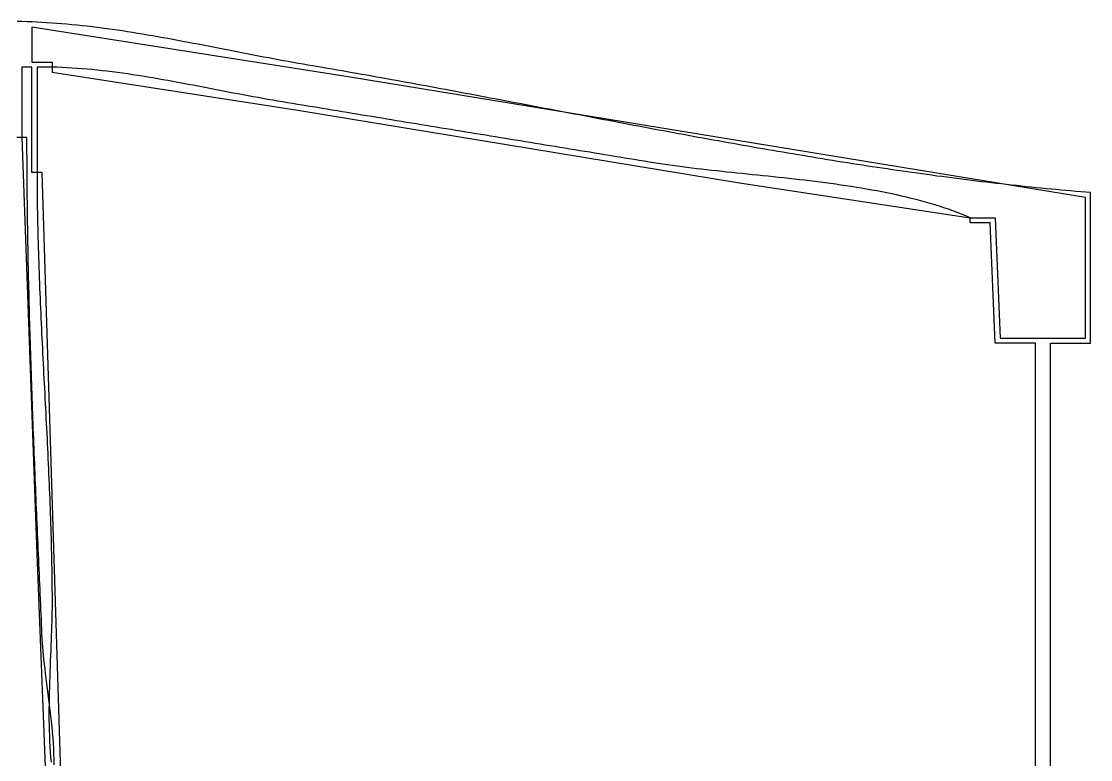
# Model space of a CAD drawing. Header units: metres. Extents: x 63 to 1153, y 57 to 743.
# Drawn here: x 729.9 to 943, y 595 to 742.1 of the extents above; entities that cross this region are included whole.
import ezdxf

# ---------------------------------------------------------------- set-up
doc = ezdxf.new("R2010")
doc.units = ezdxf.units.M

msp = doc.modelspace()

# ---------------------------------------------------------------- linework, layer by layer
for p, q in [((730.0116, 742.0845), (729.0151, 742.1227)), ((731.0079, 742.0447), (730.0116, 742.0845)), ((732.004, 742.0034), (731.0079, 742.0447)), ((733, 741.9606), (732.004, 742.0034)), ((733.9922, 741.913), (733, 741.9606)), ((734.9859, 741.8573), (733.9922, 741.913)), ((735.9807, 741.7938), (734.9859, 741.8573)), ((736.9769, 741.7228), (735.9807, 741.7938)), ((737.9741, 741.6443), (736.9769, 741.7228)), ((738.9725, 741.5586), (737.9741, 741.6443)), ((795, 731.0803), (732, 741)), ((732, 741), (732, 734)), ((739.9719, 741.466), (738.9725, 741.5586)), ((740.9723, 741.3667), (739.9719, 741.466)), ((741.9735, 741.2609), (740.9723, 741.3667)), ((742.9757, 741.1489), (741.9735, 741.2609)), ((743.9786, 741.0308), (742.9757, 741.1489)), ((744.9823, 740.9069), (743.9786, 741.0308)), ((745.9866, 740.7773), (744.9823, 740.9069)), ((746.9916, 740.6424), (745.9866, 740.7773)), ((747.9971, 740.5024), (746.9916, 740.6424)), ((749.0031, 740.3574), (747.9971, 740.5024)), ((750.0095, 740.2078), (749.0031, 740.3574)), ((751.0163, 740.0536), (750.0095, 740.2078)), ((752.0234, 739.8952), (751.0163, 740.0536)), ((753.0308, 739.7328), (752.0234, 739.8952)), ((754.0384, 739.5666), (753.0308, 739.7328)), ((755.046, 739.3968), (754.0384, 739.5666)), ((756.0538, 739.2236), (755.046, 739.3968)), ((757.0616, 739.0473), (756.0538, 739.2236)), ((758.0693, 738.8681), (757.0616, 739.0473)), ((759.0769, 738.6862), (758.0693, 738.8681)), ((760.0843, 738.5019), (759.0769, 738.6862)), ((761.0915, 738.3153), (760.0843, 738.5019)), ((762.0984, 738.1267), (761.0915, 738.3153)), ((763.105, 737.9363), (762.0984, 738.1267)), ((764.1111, 737.7444), (763.105, 737.9363)), ((765.1168, 737.5511), (764.1111, 737.7444)), ((766.122, 737.3567), (765.1168, 737.5511)), ((767.1265, 737.1614), (766.122, 737.3567)), ((768.1304, 736.9655), (767.1265, 737.1614)), ((769.1336, 736.7691), (768.1304, 736.9655)), ((770.136, 736.5724), (769.1336, 736.7691)), ((771.1375, 736.3758), (770.136, 736.5724)), ((772.1382, 736.1794), (771.1375, 736.3758)), ((773.1379, 735.9835), (772.1382, 736.1794)), ((774.1366, 735.7882), (773.1379, 735.9835)), ((775.1343, 735.5939), (774.1366, 735.7882)), ((776.1308, 735.4007), (775.1343, 735.5939)), ((777.1261, 735.2088), (776.1308, 735.4007)), ((732, 734), (736, 734)), ((736, 734), (736, 733)), ((778.1201, 735.0185), (777.1261, 735.2088)), ((779.1128, 734.83), (778.1201, 735.0185)), ((780.1042, 734.6435), (779.1128, 734.83)), ((781.0941, 734.4592), (780.1042, 734.6435)), ((782.0825, 734.2774), (781.0941, 734.4592)), ((783.0693, 734.0984), (782.0825, 734.2774)), ((784.0546, 733.9222), (783.0693, 734.0984)), ((785.0381, 733.7492), (784.0546, 733.9222)), ((786.0199, 733.5795), (785.0381, 733.7492)), ((787, 733.4135), (786.0199, 733.5795)), ((787.9755, 733.2494), (787, 733.4135)), ((788.9513, 733.0844), (787.9755, 733.2494)), ((732, 733), (730, 733)), ((730, 733), (730, 719)), ((732, 712), (732, 733)), ((736, 733), (733, 733)), ((733, 733), (733, 712)), ((736, 733), (736, 732)), ((736.9947, 732.974), (736, 733)), ((736, 732), (785, 724.4136)), ((737.9908, 732.9372), (736.9947, 732.974)), ((738.9882, 732.8901), (737.9908, 732.9372)), ((739.9868, 732.833), (738.9882, 732.8901)), ((740.9866, 732.7663), (739.9868, 732.833)), ((741.9874, 732.6902), (740.9866, 732.7663)), ((742.9893, 732.6052), (741.9874, 732.6902)), ((743.992, 732.5116), (742.9893, 732.6052)), ((744.9955, 732.4097), (743.992, 732.5116)), ((745.9998, 732.3), (744.9955, 732.4097)), ((747.0047, 732.1827), (745.9998, 732.3)), ((748.0102, 732.0583), (747.0047, 732.1827)), ((749.0162, 731.927), (748.0102, 732.0583)), ((750.0226, 731.7893), (749.0162, 731.927)), ((751.0293, 731.6455), (750.0226, 731.7893)), ((752.0363, 731.4959), (751.0293, 731.6455)), ((753.0434, 731.3409), (752.0363, 731.4959)), ((754.0506, 731.1809), (753.0434, 731.3409)), ((755.0578, 731.0162), (754.0506, 731.1809)), ((756.065, 730.8472), (755.0578, 731.0162)), ((789.9275, 732.9184), (788.9513, 733.0844)), ((790.904, 732.7515), (789.9275, 732.9184)), ((791.8808, 732.5837), (790.904, 732.7515)), ((792.8579, 732.4151), (791.8808, 732.5837)), ((793.8354, 732.2455), (792.8579, 732.4151)), ((794.8131, 732.0752), (793.8354, 732.2455)), ((795.7911, 731.9039), (794.8131, 732.0752)), ((942, 707), (795, 731.0803)), ((796.7694, 731.7319), (795.7911, 731.9039)), ((797.7481, 731.5591), (796.7694, 731.7319)), ((798.727, 731.3856), (797.7481, 731.5591)), ((799.7061, 731.2112), (798.727, 731.3856)), ((800.6856, 731.0362), (799.7061, 731.2112)), ((801.6654, 730.8604), (800.6856, 731.0362)), ((757.0719, 730.6741), (756.065, 730.8472)), ((758.0787, 730.4975), (757.0719, 730.6741)), ((759.0851, 730.3176), (758.0787, 730.4975)), ((760.0911, 730.1348), (759.0851, 730.3176)), ((761.0966, 729.9494), (760.0911, 730.1348)), ((762.1015, 729.7618), (761.0966, 729.9494)), ((763.1058, 729.5724), (762.1015, 729.7618)), ((764.1094, 729.3814), (763.1058, 729.5724)), ((765.1121, 729.1894), (764.1094, 729.3814)), ((766.1139, 728.9965), (765.1121, 729.1894)), ((767.1148, 728.8033), (766.1139, 728.9965)), ((802.6454, 730.684), (801.6654, 730.8604)), ((803.6257, 730.5068), (802.6454, 730.684)), ((804.6063, 730.329), (803.6257, 730.5068)), ((805.5871, 730.1506), (804.6063, 730.329)), ((806.5682, 729.9716), (805.5871, 730.1506)), ((807.5495, 729.792), (806.5682, 729.9716)), ((808.5311, 729.6118), (807.5495, 729.792)), ((809.513, 729.431), (808.5311, 729.6118)), ((810.4951, 729.2497), (809.513, 729.431)), ((811.4775, 729.0679), (810.4951, 729.2497)), ((812.4601, 728.8856), (811.4775, 729.0679)), ((813.4429, 728.7028), (812.4601, 728.8856)), ((768.1146, 728.6099), (767.1148, 728.8033)), ((769.1133, 728.4169), (768.1146, 728.6099)), ((770.1107, 728.2244), (769.1133, 728.4169)), ((771.1069, 728.033), (770.1107, 728.2244)), ((772.1016, 727.8429), (771.1069, 728.033)), ((773.0949, 727.6546), (772.1016, 727.8429)), ((774.0866, 727.4682), (773.0949, 727.6546)), ((775.0767, 727.2843), (774.0866, 727.4682)), ((776.0651, 727.1032), (775.0767, 727.2843)), ((777.0517, 726.9252), (776.0651, 727.1032)), ((778.0365, 726.7507), (777.0517, 726.9252)), ((779.0192, 726.58), (778.0365, 726.7507)), ((814.426, 728.5195), (813.4429, 728.7028)), ((815.4093, 728.3358), (814.426, 728.5195)), ((816.3929, 728.1517), (815.4093, 728.3358)), ((817.3766, 727.9672), (816.3929, 728.1517)), ((818.3606, 727.7823), (817.3766, 727.9672)), ((819.3448, 727.597), (818.3606, 727.7823)), ((820.3293, 727.4114), (819.3448, 727.597)), ((821.3139, 727.2255), (820.3293, 727.4114)), ((822.2988, 727.0392), (821.3139, 727.2255)), ((823.2838, 726.8527), (822.2988, 727.0392)), ((824.2691, 726.6659), (823.2838, 726.8527)), ((780, 726.4135), (779.0192, 726.58)), ((780.9864, 726.2481), (780, 726.4135)), ((781.9728, 726.083), (780.9864, 726.2481)), ((782.9593, 725.9181), (781.9728, 726.083)), ((783.9458, 725.7533), (782.9593, 725.9181)), ((784.9323, 725.5887), (783.9458, 725.7533)), ((785.9188, 725.4243), (784.9323, 725.5887)), ((786.9054, 725.2601), (785.9188, 725.4243)), ((787.892, 725.096), (786.9054, 725.2601)), ((788.8786, 724.9321), (787.892, 725.096)), ((789.8653, 724.7683), (788.8786, 724.9321)), ((790.8519, 724.6047), (789.8653, 724.7683)), ((791.8386, 724.4412), (790.8519, 724.6047)), ((825.2545, 726.4789), (824.2691, 726.6659)), ((826.2402, 726.2916), (825.2545, 726.4789)), ((827.226, 726.1041), (826.2402, 726.2916)), ((828.2121, 725.9164), (827.226, 726.1041)), ((829.1983, 725.7286), (828.2121, 725.9164)), ((830.1847, 725.5406), (829.1983, 725.7286)), ((831.1713, 725.3524), (830.1847, 725.5406)), ((832.1581, 725.1642), (831.1713, 725.3524)), ((833.145, 724.9759), (832.1581, 725.1642)), ((834.1321, 724.7874), (833.145, 724.9759)), ((835.1194, 724.599), (834.1321, 724.7874)), ((836.1069, 724.4105), (835.1194, 724.599)), ((785, 724.4136), (873, 709.9197)), ((792.8253, 724.2779), (791.8386, 724.4412)), ((793.812, 724.1147), (792.8253, 724.2779)), ((794.7988, 723.9517), (793.812, 724.1147)), ((795.7855, 723.7887), (794.7988, 723.9517)), ((796.7723, 723.6259), (795.7855, 723.7887)), ((797.7591, 723.4632), (796.7723, 723.6259)), ((798.7459, 723.3007), (797.7591, 723.4632)), ((799.7327, 723.1382), (798.7459, 723.3007)), ((800.7195, 722.9759), (799.7327, 723.1382)), ((801.7064, 722.8136), (800.7195, 722.9759)), ((802.6933, 722.6515), (801.7064, 722.8136)), ((803.6801, 722.4894), (802.6933, 722.6515)), ((804.667, 722.3275), (803.6801, 722.4894)), ((837.0945, 724.222), (836.1069, 724.4105)), ((838.0822, 724.0334), (837.0945, 724.222)), ((839.0701, 723.8449), (838.0822, 724.0334)), ((840.0582, 723.6565), (839.0701, 723.8449)), ((841.0464, 723.4681), (840.0582, 723.6565)), ((842.0348, 723.2798), (841.0464, 723.4681)), ((843.0233, 723.0915), (842.0348, 723.2798)), ((844.0119, 722.9034), (843.0233, 723.0915)), ((845.0007, 722.7155), (844.0119, 722.9034)), ((845.9896, 722.5277), (845.0007, 722.7155)), ((846.9786, 722.34), (845.9896, 722.5277)), ((805.6539, 722.1656), (804.667, 722.3275)), ((806.6408, 722.0038), (805.6539, 722.1656)), ((807.6278, 721.842), (806.6408, 722.0038)), ((808.6147, 721.6804), (807.6278, 721.842)), ((809.6016, 721.5188), (808.6147, 721.6804)), ((810.5886, 721.3573), (809.6016, 721.5188)), ((811.5756, 721.1958), (810.5886, 721.3573)), ((812.5625, 721.0344), (811.5756, 721.1958)), ((813.5495, 720.873), (812.5625, 721.0344)), ((814.5365, 720.7117), (813.5495, 720.873)), ((815.5235, 720.5504), (814.5365, 720.7117)), ((816.5104, 720.3891), (815.5235, 720.5504)), ((817.4974, 720.2279), (816.5104, 720.3891)), ((847.9677, 722.1526), (846.9786, 722.34)), ((848.957, 721.9654), (847.9677, 722.1526)), ((849.9464, 721.7784), (848.957, 721.9654)), ((850.9359, 721.5917), (849.9464, 721.7784)), ((851.9255, 721.4052), (850.9359, 721.5917)), ((852.9152, 721.219), (851.9255, 721.4052)), ((853.905, 721.0332), (852.9152, 721.219)), ((854.895, 720.8476), (853.905, 721.0332)), ((855.885, 720.6625), (854.895, 720.8476)), ((856.8751, 720.4776), (855.885, 720.6625)), ((857.8653, 720.2932), (856.8751, 720.4776)), ((730, 719), (729, 719)), ((731, 719), (730, 719)), ((730, 719), (732.9606, 636)), ((731.0004, 718.0009), (731, 719)), ((818.4844, 720.0667), (817.4974, 720.2279)), ((819.4714, 719.9055), (818.4844, 720.0667)), ((820.4584, 719.7444), (819.4714, 719.9055)), ((821.4454, 719.5832), (820.4584, 719.7444)), ((822.4324, 719.4221), (821.4454, 719.5832)), ((823.4194, 719.261), (822.4324, 719.4221)), ((824.4065, 719.0998), (823.4194, 719.261)), ((825.3935, 718.9387), (824.4065, 719.0998)), ((826.3805, 718.7775), (825.3935, 718.9387)), ((827.3675, 718.6164), (826.3805, 718.7775)), ((828.3545, 718.4552), (827.3675, 718.6164)), ((829.3414, 718.294), (828.3545, 718.4552)), ((830.3284, 718.1328), (829.3414, 718.294)), ((858.8556, 720.1092), (857.8653, 720.2932)), ((859.846, 719.9256), (858.8556, 720.1092)), ((860.8364, 719.7425), (859.846, 719.9256)), ((861.8269, 719.5598), (860.8364, 719.7425)), ((862.8176, 719.3776), (861.8269, 719.5598)), ((863.8082, 719.1959), (862.8176, 719.3776)), ((864.799, 719.0147), (863.8082, 719.1959)), ((865.7898, 718.8341), (864.799, 719.0147)), ((866.7807, 718.654), (865.7898, 718.8341)), ((867.7716, 718.4746), (866.7807, 718.654)), ((868.7626, 718.2957), (867.7716, 718.4746)), ((869.7536, 718.1174), (868.7626, 718.2957)), ((731.0018, 717.0018), (731.0004, 718.0009)), ((731.0042, 716.0026), (731.0018, 717.0018)), ((831.3154, 717.9715), (830.3284, 718.1328)), ((832.3024, 717.8102), (831.3154, 717.9715)), ((833.2894, 717.6489), (832.3024, 717.8102)), ((834.2763, 717.4875), (833.2894, 717.6489)), ((835.2633, 717.3261), (834.2763, 717.4875)), ((836.2502, 717.1646), (835.2633, 717.3261)), ((837.2372, 717.003), (836.2502, 717.1646)), ((838.2241, 716.8414), (837.2372, 717.003)), ((839.211, 716.6797), (838.2241, 716.8414)), ((840.198, 716.518), (839.211, 716.6797)), ((841.1849, 716.3562), (840.198, 716.518)), ((842.1717, 716.1943), (841.1849, 716.3562)), ((843.1586, 716.0323), (842.1717, 716.1943)), ((870.7447, 717.9398), (869.7536, 718.1174)), ((871.7358, 717.7628), (870.7447, 717.9398)), ((872.727, 717.5865), (871.7358, 717.7628)), ((873.7182, 717.4109), (872.727, 717.5865)), ((874.7095, 717.2361), (873.7182, 717.4109)), ((875.7007, 717.0619), (874.7095, 717.2361)), ((876.692, 716.8885), (875.7007, 717.0619)), ((877.6834, 716.7159), (876.692, 716.8885)), ((878.6747, 716.5441), (877.6834, 716.7159)), ((879.6661, 716.3731), (878.6747, 716.5441)), ((880.6575, 716.2029), (879.6661, 716.3731)), ((881.6489, 716.0336), (880.6575, 716.2029)), ((731.0074, 715.0033), (731.0042, 716.0026)), ((731.0116, 714.0039), (731.0074, 715.0033)), ((731.0167, 713.0045), (731.0116, 714.0039)), ((844.1455, 715.8702), (843.1586, 716.0323)), ((845.1323, 715.708), (844.1455, 715.8702)), ((846.1192, 715.5458), (845.1323, 715.708)), ((847.106, 715.3834), (846.1192, 715.5458)), ((848.0928, 715.2209), (847.106, 715.3834)), ((849.0796, 715.0583), (848.0928, 715.2209)), ((850.0664, 714.8956), (849.0796, 715.0583)), ((851.0531, 714.7328), (850.0664, 714.8956)), ((852.0399, 714.5698), (851.0531, 714.7328)), ((853.0266, 714.4067), (852.0399, 714.5698)), ((854.0133, 714.2435), (853.0266, 714.4067)), ((855, 714.0802), (854.0133, 714.2435)), ((855.9119, 713.9322), (855, 714.0802)), ((856.8327, 713.7886), (855.9119, 713.9322)), ((882.6403, 715.8651), (881.6489, 716.0336)), ((883.6317, 715.6975), (882.6403, 715.8651)), ((884.6231, 715.5309), (883.6317, 715.6975)), ((885.6145, 715.3651), (884.6231, 715.5309)), ((886.6059, 715.2004), (885.6145, 715.3651)), ((887.5973, 715.0365), (886.6059, 715.2004)), ((888.5887, 714.8737), (887.5973, 715.0365)), ((889.58, 714.7119), (888.5887, 714.8737)), ((890.5714, 714.5511), (889.58, 714.7119)), ((891.5627, 714.3913), (890.5714, 714.5511)), ((892.554, 714.2326), (891.5627, 714.3913)), ((893.5453, 714.075), (892.554, 714.2326)), ((894.5365, 713.9185), (893.5453, 714.075)), ((731.0226, 712.005), (731.0167, 713.0045)), ((731.0295, 711.0054), (731.0226, 712.005)), ((733, 712), (732, 712)), ((734, 712), (733, 712)), ((733, 712), (733.0011, 710.9983)), ((738, 585), (734, 712)), ((857.7621, 713.6492), (856.8327, 713.7886)), ((858.6997, 713.5137), (857.7621, 713.6492)), ((859.6453, 713.3819), (858.6997, 713.5137)), ((860.5985, 713.2536), (859.6453, 713.3819)), ((861.559, 713.1284), (860.5985, 713.2536)), ((862.5265, 713.0063), (861.559, 713.1284)), ((863.5007, 712.8868), (862.5265, 713.0063)), ((864.4813, 712.7698), (863.5007, 712.8868)), ((865.4679, 712.655), (864.4813, 712.7698)), ((866.4602, 712.5422), (865.4679, 712.655)), ((867.458, 712.4312), (866.4602, 712.5422)), ((868.4608, 712.3216), (867.458, 712.4312)), ((869.4685, 712.2133), (868.4608, 712.3216)), ((870.4806, 712.106), (869.4685, 712.2133)), ((871.4969, 711.9994), (870.4806, 712.106)), ((872.517, 711.8934), (871.4969, 711.9994)), ((873.5407, 711.7876), (872.517, 711.8934)), ((895.5277, 713.7631), (894.5365, 713.9185)), ((896.5189, 713.6088), (895.5277, 713.7631)), ((897.51, 713.4557), (896.5189, 713.6088)), ((898.5011, 713.3038), (897.51, 713.4557)), ((899.4921, 713.1531), (898.5011, 713.3038)), ((900.4831, 713.0036), (899.4921, 713.1531)), ((901.474, 712.8553), (900.4831, 713.0036)), ((902.4649, 712.7083), (901.474, 712.8553)), ((903.4557, 712.5626), (902.4649, 712.7083)), ((904.4465, 712.4182), (903.4557, 712.5626)), ((905.4372, 712.275), (904.4465, 712.4182)), ((906.4278, 712.1332), (905.4372, 712.275)), ((907.4183, 711.9928), (906.4278, 712.1332)), ((908.4087, 711.8537), (907.4183, 711.9928)), ((909.3991, 711.716), (908.4087, 711.8537)), ((731.0372, 710.0057), (731.0295, 711.0054)), ((731.0457, 709.006), (731.0372, 710.0057)), ((733.0011, 710.9983), (733.0047, 709.9967)), ((733.0047, 709.9967), (733.0105, 708.9951)), ((873, 709.9197), (919, 703)), ((874.5676, 711.6819), (873.5407, 711.7876)), ((875.5974, 711.576), (874.5676, 711.6819)), ((876.6298, 711.4696), (875.5974, 711.576)), ((877.6644, 711.3625), (876.6298, 711.4696)), ((878.701, 711.2544), (877.6644, 711.3625)), ((879.7392, 711.1452), (878.701, 711.2544)), ((880.7788, 711.0345), (879.7392, 711.1452)), ((881.8194, 710.9222), (880.7788, 711.0345)), ((882.8607, 710.8079), (881.8194, 710.9222)), ((883.9023, 710.6915), (882.8607, 710.8079)), ((884.944, 710.5726), (883.9023, 710.6915)), ((885.9855, 710.4511), (884.944, 710.5726)), ((887.0264, 710.3267), (885.9855, 710.4511)), ((888.0665, 710.1992), (887.0264, 710.3267)), ((889.1053, 710.0683), (888.0665, 710.1992)), ((890.1427, 709.9337), (889.1053, 710.0683)), ((891.1782, 709.7953), (890.1427, 709.9337)), ((892.2116, 709.6528), (891.1782, 709.7953)), ((910.3894, 711.5798), (909.3991, 711.716)), ((911.3796, 711.4449), (910.3894, 711.5798)), ((912.3697, 711.3115), (911.3796, 711.4449)), ((913.3597, 711.1796), (912.3697, 711.3115)), ((914.3497, 711.0492), (913.3597, 711.1796)), ((915.3395, 710.9202), (914.3497, 711.0492)), ((916.3292, 710.7928), (915.3395, 710.9202)), ((917.3188, 710.667), (916.3292, 710.7928)), ((918.3083, 710.5427), (917.3188, 710.667)), ((919.2977, 710.42), (918.3083, 710.5427)), ((920.2869, 710.2988), (919.2977, 710.42)), ((921.2761, 710.1793), (920.2869, 710.2988)), ((922.2651, 710.0615), (921.2761, 710.1793)), ((923.254, 709.9453), (922.2651, 710.0615)), ((924.2427, 709.8308), (923.254, 709.9453)), ((925.2314, 709.718), (924.2427, 709.8308)), ((926.2198, 709.6069), (925.2314, 709.718)), ((731.0551, 708.0062), (731.0457, 709.006)), ((731.0654, 707.0064), (731.0551, 708.0062)), ((733.0105, 708.9951), (733.0185, 707.9936)), ((733.0185, 707.9936), (733.0288, 706.9922)), ((893.2425, 709.5058), (892.2116, 709.6528)), ((894.2706, 709.3543), (893.2425, 709.5058)), ((895.2957, 709.198), (894.2706, 709.3543)), ((896.3174, 709.0365), (895.2957, 709.198)), ((897.3354, 708.8698), (896.3174, 709.0365)), ((898.3493, 708.6974), (897.3354, 708.8698)), ((899.3589, 708.5192), (898.3493, 708.6974)), ((900.3638, 708.335), (899.3589, 708.5192)), ((901.3638, 708.1444), (900.3638, 708.335)), ((902.3585, 707.9473), (901.3638, 708.1444)), ((903.3476, 707.7433), (902.3585, 707.9473)), ((904.3308, 707.5324), (903.3476, 707.7433)), ((927.2082, 709.4976), (926.2198, 709.6069)), ((928.1964, 709.39), (927.2082, 709.4976)), ((929.1845, 709.2841), (928.1964, 709.39)), ((930.1724, 709.1801), (929.1845, 709.2841)), ((931.1601, 709.0779), (930.1724, 709.1801)), ((932.1477, 708.9775), (931.1601, 709.0779)), ((933.1351, 708.879), (932.1477, 708.9775)), ((934.1224, 708.7824), (933.1351, 708.879)), ((935.1095, 708.6876), (934.1224, 708.7824)), ((936.0965, 708.5947), (935.1095, 708.6876)), ((937.0832, 708.5038), (936.0965, 708.5947)), ((938.0698, 708.4149), (937.0832, 708.5038)), ((939.0562, 708.3279), (938.0698, 708.4149)), ((940.0424, 708.2429), (939.0562, 708.3279)), ((941.0285, 708.1599), (940.0424, 708.2429)), ((942.0143, 708.0789), (941.0285, 708.1599)), ((943, 708), (942.0143, 708.0789)), ((943, 678), (943, 708)), ((731.0765, 706.0065), (731.0654, 707.0064)), ((731.0883, 705.0065), (731.0765, 706.0065)), ((733.0288, 706.9922), (733.0411, 705.9909)), ((733.0411, 705.9909), (733.0555, 704.9896)), ((905.3077, 707.3141), (904.3308, 707.5324)), ((906.2781, 707.0883), (905.3077, 707.3141)), ((907.2416, 706.8548), (906.2781, 707.0883)), ((908.198, 706.6132), (907.2416, 706.8548)), ((909.1468, 706.3634), (908.198, 706.6132)), ((910.0879, 706.105), (909.1468, 706.3634)), ((911.0209, 705.8379), (910.0879, 706.105)), ((911.9454, 705.5618), (911.0209, 705.8379)), ((912.8611, 705.2765), (911.9454, 705.5618)), ((942, 679), (942, 707)), ((731.101, 704.0065), (731.0883, 705.0065)), ((731.1145, 703.0064), (731.101, 704.0065)), ((733.0555, 704.9896), (733.0719, 703.9884)), ((733.0719, 703.9884), (733.0903, 702.9873)), ((913.7678, 704.9817), (912.8611, 705.2765)), ((914.6651, 704.6771), (913.7678, 704.9817)), ((915.5527, 704.3626), (914.6651, 704.6771)), ((916.4303, 704.0379), (915.5527, 704.3626)), ((917.2976, 703.7027), (916.4303, 704.0379)), ((918.1543, 703.3568), (917.2976, 703.7027)), ((919, 703), (918.1543, 703.3568)), ((731.1288, 702.0063), (731.1145, 703.0064)), ((731.1438, 701.0061), (731.1288, 702.0063)), ((733.0903, 702.9873), (733.1106, 701.9862)), ((733.1106, 701.9862), (733.1327, 700.9852)), ((919, 702), (919, 703)), ((919, 703), (924, 703)), ((923, 702), (919, 702)), ((924, 678), (923, 702)), ((924, 703), (925, 679)), ((731.1597, 700.0059), (731.1438, 701.0061)), ((731.1762, 699.0056), (731.1597, 700.0059)), ((733.1327, 700.9852), (733.1566, 699.9842)), ((733.1566, 699.9842), (733.1822, 698.9833)), ((731.1935, 698.0052), (731.1762, 699.0056)), ((731.2116, 697.0049), (731.1935, 698.0052)), ((731.2304, 696.0045), (731.2116, 697.0049)), ((733.1822, 698.9833), (733.2095, 697.9825)), ((733.2095, 697.9825), (733.2384, 696.9817)), ((733.2384, 696.9817), (733.2689, 695.981)), ((731.2499, 695.004), (731.2304, 696.0045)), ((731.27, 694.0035), (731.2499, 695.004)), ((733.2689, 695.981), (733.3009, 694.9803)), ((733.3009, 694.9803), (733.3344, 693.9797)), ((731.2909, 693.003), (731.27, 694.0035)), ((731.3125, 692.0024), (731.2909, 693.003)), ((733.3344, 693.9797), (733.3693, 692.9791)), ((733.3693, 692.9791), (733.4055, 691.9786)), ((731.3347, 691.0018), (731.3125, 692.0024)), ((731.3576, 690.0012), (731.3347, 691.0018)), ((733.4055, 691.9786), (733.443, 690.9782)), ((733.443, 690.9782), (733.4817, 689.9777)), ((731.3812, 689.0006), (731.3576, 690.0012)), ((731.4054, 687.9999), (731.3812, 689.0006)), ((733.4817, 689.9777), (733.5217, 688.9774)), ((733.5217, 688.9774), (733.5627, 687.9771)), ((731.4302, 686.9992), (731.4054, 687.9999)), ((731.4557, 685.9984), (731.4302, 686.9992)), ((733.5627, 687.9771), (733.6048, 686.9768)), ((733.6048, 686.9768), (733.6479, 685.9766)), ((731.4817, 684.9977), (731.4557, 685.9984)), ((731.5084, 683.9969), (731.4817, 684.9977)), ((733.6479, 685.9766), (733.692, 684.9764)), ((733.692, 684.9764), (733.737, 683.9762)), ((731.5357, 682.9962), (731.5084, 683.9969)), ((731.5635, 681.9954), (731.5357, 682.9962)), ((731.5919, 680.9945), (731.5635, 681.9954)), ((733.737, 683.9762), (733.7829, 682.9761)), ((733.7829, 682.9761), (733.8295, 681.976)), ((733.8295, 681.976), (733.8769, 680.976)), ((731.6209, 679.9937), (731.5919, 680.9945)), ((731.6504, 678.9929), (731.6209, 679.9937)), ((733.8769, 680.976), (733.9249, 679.976)), ((733.9249, 679.976), (733.9736, 678.9761)), ((731.6804, 677.9921), (731.6504, 678.9929)), ((731.711, 676.9912), (731.6804, 677.9921)), ((733.9736, 678.9761), (734.0228, 677.9762)), ((734.0228, 677.9762), (734.0726, 676.9763)), ((932, 678), (924, 678)), ((925, 679), (942, 679)), ((932, 587), (932, 678)), ((935, 587), (935, 678)), ((935, 678), (943, 678)), ((731.7421, 675.9904), (731.711, 676.9912)), ((731.7737, 674.9895), (731.7421, 675.9904)), ((734.0726, 676.9763), (734.1228, 675.9764)), ((734.1228, 675.9764), (734.1734, 674.9766)), ((731.8058, 673.9887), (731.7737, 674.9895)), ((731.8384, 672.9878), (731.8058, 673.9887)), ((734.1734, 674.9766), (734.2244, 673.9768)), ((734.2244, 673.9768), (734.2757, 672.977)), ((731.8715, 671.987), (731.8384, 672.9878)), ((731.905, 670.9862), (731.8715, 671.987)), ((734.2757, 672.977), (734.3272, 671.9773)), ((734.3272, 671.9773), (734.3789, 670.9776)), ((731.939, 669.9854), (731.905, 670.9862)), ((731.9735, 668.9845), (731.939, 669.9854)), ((734.3789, 670.9776), (734.4308, 669.9779)), ((734.4308, 669.9779), (734.4827, 668.9783)), ((732.0084, 667.9837), (731.9735, 668.9845)), ((732.0437, 666.983), (732.0084, 667.9837)), ((734.4827, 668.9783), (734.5346, 667.9786)), ((734.5346, 667.9786), (734.5865, 666.979)), ((732.0794, 665.9822), (732.0437, 666.983)), ((732.1155, 664.9814), (732.0794, 665.9822)), ((732.1521, 663.9807), (732.1155, 664.9814)), ((734.5865, 666.979), (734.6383, 665.9794)), ((734.6383, 665.9794), (734.6899, 664.9799)), ((734.6899, 664.9799), (734.7414, 663.9803)), ((732.189, 662.98), (732.1521, 663.9807)), ((732.2263, 661.9793), (732.189, 662.98)), ((734.7414, 663.9803), (734.7925, 662.9808)), ((734.7925, 662.9808), (734.8434, 661.9813)), ((732.2639, 660.9786), (732.2263, 661.9793)), ((732.3019, 659.978), (732.2639, 660.9786)), ((734.8434, 661.9813), (734.8939, 660.9818)), ((734.8939, 660.9818), (734.944, 659.9823)), ((732.3403, 658.9774), (732.3019, 659.978)), ((732.379, 657.9768), (732.3403, 658.9774)), ((734.944, 659.9823), (734.9936, 658.9828)), ((734.9936, 658.9828), (735.0427, 657.9834)), ((732.418, 656.9763), (732.379, 657.9768)), ((732.4573, 655.9758), (732.418, 656.9763)), ((735.0427, 657.9834), (735.0912, 656.9839)), ((735.0912, 656.9839), (735.139, 655.9845)), ((732.497, 654.9753), (732.4573, 655.9758)), ((732.5369, 653.9749), (732.497, 654.9753)), ((735.139, 655.9845), (735.1861, 654.985)), ((735.1861, 654.985), (735.2325, 653.9856)), ((732.5771, 652.9745), (732.5369, 653.9749)), ((732.6176, 651.9742), (732.5771, 652.9745)), ((735.2325, 653.9856), (735.2781, 652.9862)), ((735.2781, 652.9862), (735.3228, 651.9868)), ((732.6583, 650.9739), (732.6176, 651.9742)), ((732.6993, 649.9736), (732.6583, 650.9739)), ((735.3228, 651.9868), (735.3666, 650.9874)), ((735.3666, 650.9874), (735.4094, 649.988)), ((732.7405, 648.9735), (732.6993, 649.9736)), ((732.782, 647.9733), (732.7405, 648.9735)), ((732.8237, 646.9732), (732.782, 647.9733)), ((735.4094, 649.988), (735.4511, 648.9885)), ((735.4511, 648.9885), (735.4918, 647.9891)), ((735.4918, 647.9891), (735.5314, 646.9897)), ((732.8656, 645.9732), (732.8237, 646.9732)), ((732.9077, 644.9732), (732.8656, 645.9732)), ((735.5314, 646.9897), (735.5697, 645.9903)), ((735.5697, 645.9903), (735.6068, 644.9909)), ((732.95, 643.9733), (732.9077, 644.9732)), ((732.9925, 642.9734), (732.95, 643.9733)), ((735.6068, 644.9909), (735.6426, 643.9915)), ((735.6426, 643.9915), (735.677, 642.9921)), ((733.0351, 641.9736), (732.9925, 642.9734)), ((733.0779, 640.9739), (733.0351, 641.9736)), ((735.677, 642.9921), (735.71, 641.9926)), ((735.71, 641.9926), (735.7415, 640.9932)), ((733.1209, 639.9742), (733.0779, 640.9739)), ((733.1639, 638.9746), (733.1209, 639.9742)), ((735.7415, 640.9932), (735.7715, 639.9938)), ((735.7715, 639.9938), (735.8, 638.9943)), ((733.2072, 637.9751), (733.1639, 638.9746)), ((733.2505, 636.9756), (733.2072, 637.9751)), ((735.8, 638.9943), (735.8267, 637.9948)), ((735.8267, 637.9948), (735.8518, 636.9954)), ((732.9606, 636), (735, 584)), ((733.294, 635.9762), (733.2505, 636.9756)), ((733.3375, 634.9769), (733.294, 635.9762)), ((735.8518, 636.9954), (735.8751, 635.9959)), ((735.8751, 635.9959), (735.8967, 634.9964)), ((733.3811, 633.9777), (733.3375, 634.9769)), ((733.4248, 632.9785), (733.3811, 633.9777)), ((733.4686, 631.9795), (733.4248, 632.9785)), ((735.8967, 634.9964), (735.9163, 633.9968)), ((735.9163, 633.9968), (735.9341, 632.9973)), ((735.9341, 632.9973), (735.9498, 631.9977)), ((733.5125, 630.9805), (733.4686, 631.9795)), ((733.5563, 629.9816), (733.5125, 630.9805)), ((735.9498, 631.9977), (735.9636, 630.9982)), ((735.9636, 630.9982), (735.9752, 629.9986)), ((733.6003, 628.9828), (733.5563, 629.9816)), ((733.6442, 627.9841), (733.6003, 628.9828)), ((735.9752, 629.9986), (735.9848, 628.999)), ((735.9848, 628.999), (735.9921, 627.9993)), ((733.6882, 626.9854), (733.6442, 627.9841)), ((733.7322, 625.9869), (733.6882, 626.9854)), ((735.9921, 627.9993), (735.9972, 626.9996)), ((735.9972, 626.9996), (736, 626)), ((733.7761, 624.9885), (733.7322, 625.9869)), ((733.8201, 623.9901), (733.7761, 624.9885)), ((735.9974, 625.1704), (735.9876, 624.3165)), ((736, 626), (735.9974, 625.1704)), ((733.864, 622.9919), (733.8201, 623.9901)), ((733.9079, 621.9937), (733.864, 622.9919)), ((735.949, 622.5407), (735.9218, 621.6212)), ((735.9712, 623.4395), (735.949, 622.5407)), ((735.9876, 624.3165), (735.9712, 623.4395)), ((733.9517, 620.9957), (733.9079, 621.9937)), ((733.9955, 619.9978), (733.9517, 620.9957)), ((735.8901, 620.6824), (735.8549, 619.7254)), ((735.9218, 621.6212), (735.8901, 620.6824)), ((734.0393, 619), (733.9955, 619.9978)), ((734.0788, 618.2683), (734.0393, 619)), ((734.1343, 617.496), (734.0788, 618.2683)), ((735.8167, 618.7514), (735.7764, 617.7617)), ((735.8549, 619.7254), (735.8167, 618.7514)), ((734.2043, 616.6855), (734.1343, 617.496)), ((734.2873, 615.8391), (734.2043, 616.6855)), ((735.7346, 616.7575), (735.692, 615.74)), ((735.7764, 617.7617), (735.7346, 616.7575)), ((734.3819, 614.9592), (734.2873, 615.8391)), ((734.4865, 614.0481), (734.3819, 614.9592)), ((734.5997, 613.1083), (734.4865, 614.0481)), ((735.6495, 614.7105), (735.6077, 613.6702)), ((735.692, 615.74), (735.6495, 614.7105)), ((734.7201, 612.142), (734.5997, 613.1083)), ((734.8462, 611.1517), (734.7201, 612.142)), ((735.5673, 612.6203), (735.5292, 611.562)), ((735.6077, 613.6702), (735.5673, 612.6203)), ((734.9765, 610.1397), (734.8462, 611.1517)), ((735.1095, 609.1084), (734.9765, 610.1397)), ((735.4939, 610.4965), (735.4623, 609.4252)), ((735.5292, 611.562), (735.4939, 610.4965)), ((735.2438, 608.0602), (735.1095, 609.1084)), ((735.378, 606.9974), (735.2438, 608.0602)), ((735.435, 608.3491), (735.4128, 607.2696)), ((735.4623, 609.4252), (735.435, 608.3491)), ((735.5104, 605.9223), (735.378, 606.9974)), ((735.3964, 606.1879), (735.3866, 605.1051)), ((735.4128, 607.2696), (735.3964, 606.1879)), ((735.6398, 604.8374), (735.5104, 605.9223)), ((735.3866, 605.1051), (735.384, 604.0225)), ((735.384, 604.0225), (735.3894, 602.9414)), ((735.7646, 603.7451), (735.6398, 604.8374)), ((735.8834, 602.6476), (735.7646, 603.7451)), ((735.3894, 602.9414), (735.4035, 601.8629)), ((735.4035, 601.8629), (735.4271, 600.7883)), ((735.9946, 601.5473), (735.8834, 602.6476)), ((736.0969, 600.4467), (735.9946, 601.5473)), ((735.4271, 600.7883), (735.4608, 599.7189)), ((735.4608, 599.7189), (735.5054, 598.6557)), ((736.1887, 599.3481), (736.0969, 600.4467)), ((736.2686, 598.2538), (736.1887, 599.3481)), ((735.5054, 598.6557), (735.5617, 597.6001)), ((735.5617, 597.6001), (735.6303, 596.5534)), ((736.3351, 597.1663), (736.2686, 598.2538)), ((736.3868, 596.0878), (736.3351, 597.1663)), ((735.6303, 596.5534), (735.7119, 595.5166)), ((735.7119, 595.5166), (735.8074, 594.491)), ((736.4222, 595.0208), (736.3868, 596.0878)), ((736.4399, 593.9677), (736.4222, 595.0208))]:
    msp.add_line(p, q)

doc.saveas('drawing.dxf')
